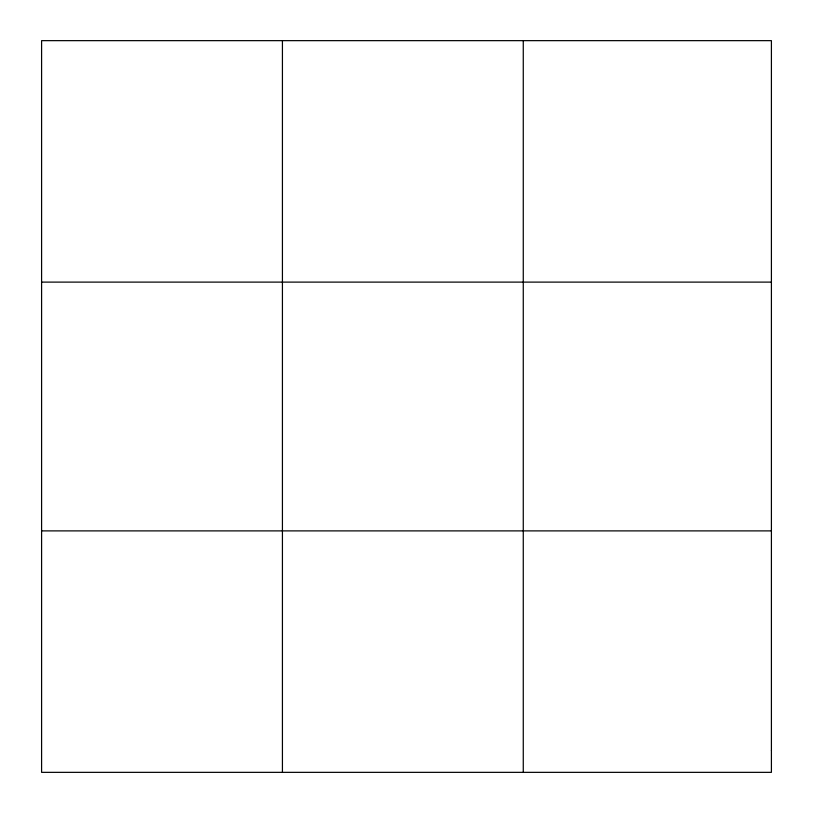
<?xml version="1.0" encoding="UTF-8"?>
<svg xmlns="http://www.w3.org/2000/svg" width="813" height="813" viewBox="0 0 813 813"><rect width="100%" height="100%" fill="white"/><g stroke="black" fill="none" stroke-linecap="round" stroke-linejoin="round"><path stroke-width="1.22" d="M282.426 40.65L282.426 772.35M523.267 40.65L523.267 772.35M41.595 282.111L771.405 282.111M41.595 530.889L771.405 530.889M771.405 750.399L771.405 772.35L41.595 772.35L41.595 40.65L771.405 40.65L771.405 750.399"/></g></svg>
